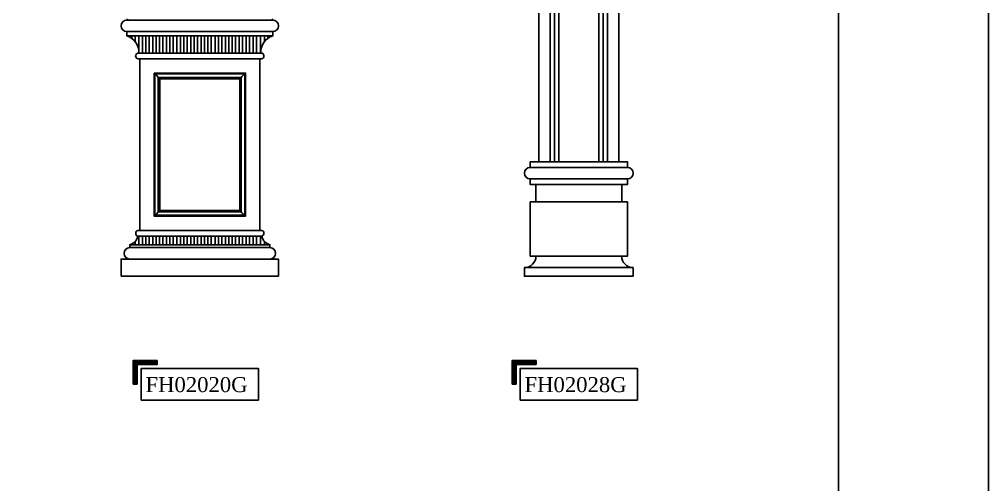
# Model space of a CAD drawing. Extents: x 15151 to 53333, y -36484 to -6005.
# Drawn here: x 34477 to 37866, y -10880 to -9255 of the extents above; entities that cross this region are included whole.
import ezdxf

# ---------------------------------------------------------------- set-up
doc = ezdxf.new("R2010")
doc.units = 0
doc.header["$MEASUREMENT"] = 0
doc.layers.get('DEFPOINTS').update_dxf_attribs({"linetype": 'CONTINUOUS'})
for name, color, linetype in [('3', 3, 'CONTINUOUS'), ('4', 4, 'CONTINUOUS'), ('7', 7, 'CONTINUOUS'), ('K', 3, 'CONTINUOUS')]:
    doc.layers.add(name, color=color, linetype=linetype)
doc.styles.add('STYLE4', font='')
doc.styles.get('STYLE4').set_extended_font_data('Dutch801 XBd BT')

# ---------------------------------------------------------------- blocks, each defined once
blk = doc.blocks.new('A$C17116E59')
at = {"layer": 'K'}
h = blk.add_hatch(dxfattribs=at)
h.set_pattern_fill('ANSI31', color=3, scale=8, style=0)
h.set_pattern_definition([(45, (-4627.7245, -2075.912), (-0.70710678, 0.70710678), [])])
h.paths.add_polyline_path([(48, 47.6), (0, 47.6), (0, 0), (8, 0), (8, 39.6), (48, 39.6)])
at = {"layer": 'K', "color": 3}
for p, q in [((0, 0), (0, 47.6)), ((48, 39.6), (48, 47.6)), ((8, 0), (0, 0))]:
    blk.add_line(p, q, dxfattribs=at)
for points in [[(48, 47.6), (0, 47.6), (0, 0)], [(48, 39.6), (8, 39.6), (8, 0)]]:
    blk.add_lwpolyline(points, dxfattribs=at)
blk = doc.blocks.new('A$C3B2377C5')
at = {"layer": '3'}
for p, q in [((30, 2498), (390, 2498)), ((70, 2488), (350, 2488)), ((30, 2373), (390, 2373)), ((70, 2403), (350, 2403)), ((110, 2363), (110, 400)), ((125, 2363), (125, 400)), ((140, 2363), (140, 400)), ((280, 2363), (280, 400)), ((295, 2363), (295, 400)), ((310, 2363), (310, 400)), ((380, 380), (40, 380)), ((40, 340), (380, 340)), ((20, 30), (400, 30))]:
    blk.add_line(p, q, dxfattribs=at)
at = {"layer": '4'}
for points in [[(50, 2920), (50, 2940), (30, 2940, 0.414214), (0, 2970), (0, 3000), (420, 3000), (420, 2970, 0.414214), (390, 2940), (370, 2940), (370, 2920)], [(30, 2528), (30, 2488), (70, 2488), (70, 2403), (30, 2403), (30, 2363), (70, 2363), (70, 400), (40, 400), (40, 380, 1), (40, 340), (40, 320), (60, 320), (60, 260), (40, 260), (40, 70), (60, 70, -0.414214), (20, 30), (20, 0), (400, 0), (400, 30, -0.414214), (360, 70), (380, 70), (380, 260), (360, 260), (360, 320), (380, 320), (380, 340, 1), (380, 380), (380, 400), (350, 400), (350, 2363), (390, 2363), (390, 2403), (350, 2403), (350, 2488), (390, 2488), (390, 2528)]]:
    blk.add_lwpolyline(points, format="xyb", dxfattribs=at)
for centre, radius, start, end in [((128.3, 2936.3), 83.3, 284.3851, 348.7246), ((291.7, 2936.3), 83.3, 191.2754, 255.6149), ((-179.5, 2771.9), 249.5, 359.5489, 19.1743), ((599.5, 2771.9), 249.5, 160.8257, 180.4511), ((-267.7, 2640.9), 337.7, 1.0207, 19.5267), ((687.7, 2640.9), 337.7, 160.4733, 178.9793), ((-100.4, 2553.2), 170.4, 359.7542, 27.6271), ((520.4, 2553.2), 170.4, 152.3729, 180.2458), ((25.5, 2527.9), 34.4, 0.22, 43.2576), ((394.5, 2527.9), 34.4, 136.7424, 179.78)]:
    blk.add_arc(centre, radius, start, end, dxfattribs=at)
for points in [[(50.8, 2883.3), (60.9, 2893.3), (78.3, 2876.8), (56.3, 2853.8), (28.8, 2882.3), (59.8, 2918.8), (111.3, 2901.8), (167.1, 2813.6), (192.2, 2528)], [(369.2, 2883.3), (359.1, 2893.3), (341.7, 2876.8), (363.7, 2853.8), (391.2, 2882.3), (360.2, 2918.8), (308.7, 2901.8), (252.9, 2813.6), (227.8, 2528)]]:
    blk.add_spline(points, degree=3, dxfattribs=at)
at = {"layer": '7'}
for p, q in [((0, 2970), (420, 2970)), ((50, 2940), (370, 2940)), ((50, 2920), (370, 2920)), ((210, 2528), (210, 2920)), ((195, 2649), (195, 2886.4)), ((225, 2649), (225, 2886.4)), ((30, 2528), (390, 2528)), ((70, 2363), (350, 2363)), ((70, 400), (350, 400)), ((360, 320), (60, 320)), ((60, 260), (360, 260)), ((360, 70), (60, 70))]:
    blk.add_line(p, q, dxfattribs=at)
for centre, radius, start, end in [((-36.4, 2878.5), 152.1, 304.8999, 6.7524), ((456.4, 2878.5), 152.1, 173.2476, 235.1001), ((-28.5, 2869.4), 165.6, 301.6693, 1.7606), ((448.5, 2869.4), 165.6, 178.2394, 238.3307), ((-117.5, 2872.8), 293.5, 304.938, 346.6857), ((537.5, 2872.8), 293.5, 193.3143, 235.062), ((-106.8, 2856.7), 299.7, 304.0159, 342.9364), ((526.8, 2856.7), 299.7, 197.0636, 235.9841), ((40.5, 2719.3), 168.2, 273.4272, 335.2631), ((379.5, 2719.3), 168.2, 204.7369, 266.5728), ((40.1, 2724.1), 193, 275.8007, 322.8979), ((379.9, 2724.1), 193, 217.1021, 264.1993)]:
    blk.add_arc(centre, radius, start, end, dxfattribs=at)
blk = doc.blocks.new('A$C5F35165B')
at = {"layer": '3'}
for p, q in [((37, 840), (37, 831.2)), ((49.2, 840), (49.2, 819.2)), ((61.9, 840), (61.9, 780)), ((74.3, 840), (74.3, 780)), ((86.3, 840), (86.3, 780)), ((98.3, 840), (98.3, 780)), ((110.3, 840), (110.3, 780)), ((122.3, 840), (122.3, 780)), ((134.3, 840), (134.3, 780)), ((146.3, 840), (146.3, 780)), ((158.3, 840), (158.3, 780)), ((170.3, 840), (170.3, 780)), ((182.3, 840), (182.3, 780)), ((194.3, 840), (194.3, 780)), ((207.3, 840), (207.3, 780)), ((219.3, 840), (219.3, 780)), ((231.3, 840), (231.3, 780)), ((243.3, 840), (243.3, 780)), ((255.3, 840), (255.3, 780)), ((267.3, 840), (267.3, 780)), ((279.3, 840), (279.3, 780)), ((291.3, 840), (291.3, 780)), ((303.3, 840), (303.3, 780)), ((315.3, 840), (315.3, 780)), ((328.3, 840), (328.3, 780)), ((340.3, 840), (340.3, 780)), ((352.3, 840), (352.3, 780)), ((364.3, 840), (364.3, 780)), ((376.3, 840), (376.3, 780)), ((388.3, 840), (388.3, 780)), ((400.3, 840), (400.3, 780)), ((412.3, 840), (412.3, 780)), ((424.3, 840), (424.3, 780)), ((437.3, 840), (437.3, 780)), ((449.3, 840), (449.3, 780)), ((461.3, 840), (461.3, 780)), ((473.3, 840), (473.3, 780)), ((487.1, 840), (487.1, 780)), ((500.8, 840), (500.8, 819.2)), ((513, 840), (513, 831.2)), ((118, 707), (118, 707)), ((65, 160), (57.9, 160))]:
    blk.add_line(p, q, dxfattribs=at)
at = {"layer": '3', "color": 3}
for p, q in [((61.9, 110), (61.9, 140)), ((74.3, 110), (74.3, 140)), ((86.3, 110), (86.3, 140)), ((98.3, 110), (98.3, 140)), ((110.3, 110), (110.3, 140)), ((122.3, 110), (122.3, 140)), ((134.3, 110), (134.3, 140)), ((146.3, 110), (146.3, 140)), ((158.3, 110), (158.3, 140)), ((170.3, 110), (170.3, 140)), ((182.3, 110), (182.3, 140)), ((194.3, 110), (194.3, 140)), ((207.3, 110), (207.3, 140)), ((219.3, 110), (219.3, 140)), ((231.3, 110), (231.3, 140)), ((243.3, 110), (243.3, 140)), ((255.3, 110), (255.3, 140)), ((267.3, 110), (267.3, 140)), ((279.3, 110), (279.3, 140)), ((291.3, 110), (291.3, 140)), ((303.3, 110), (303.3, 140)), ((315.3, 110), (315.3, 140)), ((328.3, 110), (328.3, 140)), ((340.3, 110), (340.3, 140)), ((352.3, 110), (352.3, 140)), ((364.3, 110), (364.3, 140)), ((376.3, 110), (376.3, 140)), ((388.3, 110), (388.3, 140)), ((400.3, 110), (400.3, 140)), ((412.3, 110), (412.3, 140)), ((424.3, 110), (424.3, 140)), ((437.3, 110), (437.3, 140)), ((449.3, 110), (449.3, 140)), ((461.3, 110), (461.3, 140)), ((473.3, 110), (473.3, 140)), ((487.1, 110), (487.1, 140)), ((37, 110), (37, 113.5)), ((49.2, 110), (49.2, 122.1)), ((500.8, 110), (500.8, 122.1)), ((513, 110), (513, 113.5))]:
    blk.add_line(p, q, dxfattribs=at)
at = {"layer": '3'}
for points in [[(135, 690, 0.475228), (130, 695, 0.123611), (118, 707), (115, 710)], [(415, 690, -0.475228), (420, 695, -0.123611), (432, 707), (435, 710)], [(135, 230, -0.475228), (130, 225, -0.123611), (118, 213), (115, 210)], [(415, 230, 0.475228), (420, 225, 0.123611), (432, 213), (435, 210)]]:
    blk.add_lwpolyline(points, format="xyb", dxfattribs=at)
for points in [[(118, 707), (118, 213), (432, 213), (432, 707)], [(130, 695), (130, 225), (420, 225), (420, 695)]]:
    blk.add_lwpolyline(points, close=True, dxfattribs=at)
at = {"layer": '4', "color": 4}
blk.add_line((0, 0), (550, 0), dxfattribs=at)
for points in [[(550, 0), (550, 60), (550, 60), (520, 60, 1), (520, 100), (520, 110), (512.5, 113.5, -0.233963), (491.5, 140, 0.741142), (492.1, 160), (485, 160), (485, 760), (490.5, 760, 0.998531), (488.1, 780, -0.331398), (530, 840), (530, 840), (530, 855, 1), (530, 895), (528.5, 900)], [(21.8, 900), (20, 895, 1), (20, 855), (20, 840), (20, 840, -0.331398), (61.9, 780, 1.130014), (62, 760), (65, 760), (65, 160), (57.9, 160, 0.741142), (58.5, 140, -0.233963), (37.5, 113.5), (30, 110), (30, 100, 1), (30, 60), (0, 60), (0, 60), (0, 0)]]:
    blk.add_lwpolyline(points, format="xyb", dxfattribs=at)
at = {"layer": '7'}
for p, q in [((20, 895), (530, 895)), ((530, 855), (20, 855)), ((20, 840), (530, 840)), ((488.1, 780), (61.9, 780)), ((65, 760), (485, 760)), ((491.5, 140), (58.5, 140)), ((485, 160), (65, 160)), ((520, 110), (30, 110)), ((520, 100), (30, 100)), ((550, 60), (0, 60))]:
    blk.add_line(p, q, dxfattribs=at)
for points in [[(115, 710), (115, 210), (435, 210), (435, 710)], [(135, 690), (135, 230), (415, 230), (415, 690)]]:
    blk.add_lwpolyline(points, close=True, dxfattribs=at)

msp = doc.modelspace()

# ---------------------------------------------------------------- linework, layer by layer
at = {"layer": 'DEFPOINTS'}
msp.add_line((37341.2, -6854.7), (37341.2, -15254.7), dxfattribs=at)
msp.add_lwpolyline([(30481.2, -15989.7), (37866.2, -15989.7), (37866.2, -6084.7), (30481.2, -6084.7)], close=True, dxfattribs=at)
at = {"layer": 'K', "color": 3}
for points in [[(34903.4, -10584.7), (35313.1, -10584.7), (35313.1, -10474.1), (34903.4, -10474.1)], [(36228.5, -10584.7), (36638.2, -10584.7), (36638.2, -10474.1), (36228.5, -10474.1)]]:
    msp.add_lwpolyline(points, close=True, dxfattribs=at)

# ---------------------------------------------------------------- block references
at = {"layer": '3'}
for name, p in [('A$C5F35165B', (34833.2, -10152.2)), ('A$C3B2377C5', (36223.4, -10152.2))]:
    msp.add_blockref(name, p, dxfattribs=at)
at = {"layer": 'K', "xscale": 1.75, "yscale": 1.75, "zscale": 1.75}
for p in [(34875.4, -10529.4), (36200.5, -10529.4)]:
    msp.add_blockref('A$C17116E59', p, dxfattribs=at)

# ---------------------------------------------------------------- texts
at = {"layer": 'K', "color": 3, "style": 'STYLE4'}
for s, p in [('FH02020G', (34918.3, -10557.2)), ('FH02028G', (36243.5, -10557.2))]:
    msp.add_text(s, height=52.5, dxfattribs=at).set_placement(p)

doc.saveas('drawing.dxf')
